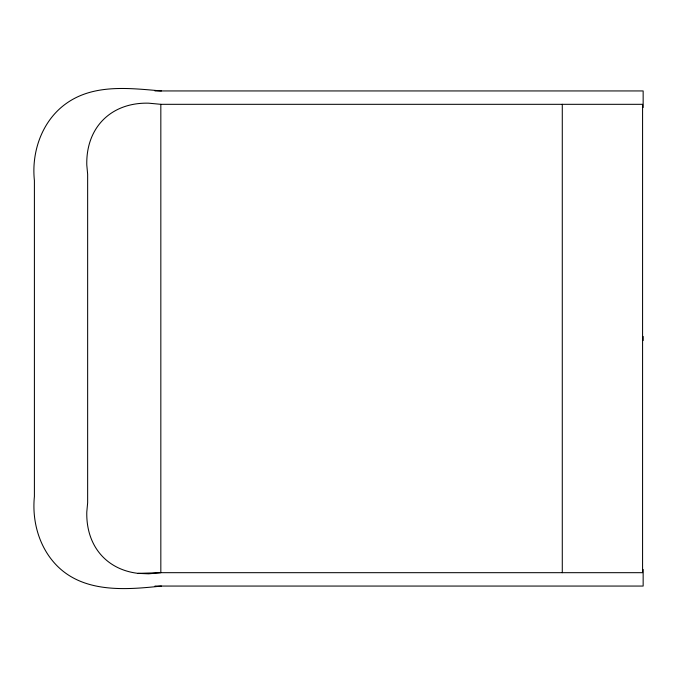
<?xml version="1.0" encoding="UTF-8"?>
<svg xmlns="http://www.w3.org/2000/svg" width="677" height="677" viewBox="0 0 677 677"><rect width="100%" height="100%" fill="white"/><g stroke="black" fill="none" stroke-linecap="round" stroke-linejoin="round"><path stroke-width="1.02" d="M161.405 586.062C126.032 589.819 84.126 593.331 56.817 565.566C39.164 547.541 31.878 521.256 34.4 496.495L34.4 180.505C31.26 151.462 42.329 120.049 66.888 103.039C94.543 83.736 129.806 88.255 161.405 90.938M138.074 573.36L160.83 572.683L642.575 572.683L642.575 104.317L160.83 104.317L148.678 103.183A98.783 71.872 45 0 0 86.8 165.061L87.646 174.201L87.646 502.799L86.8 511.939A98.783 71.872 -45 0 0 138.074 573.36L148.678 573.817L160.83 572.683L160.83 104.317M154.965 90.938L643.15 90.938L643.15 107.533M154.965 586.062L643.15 586.062L643.15 569.467M562.282 104.317L562.282 572.683M643.142 336.427A247.562 247.562 0 0 1 643.142 340.573"/></g></svg>
